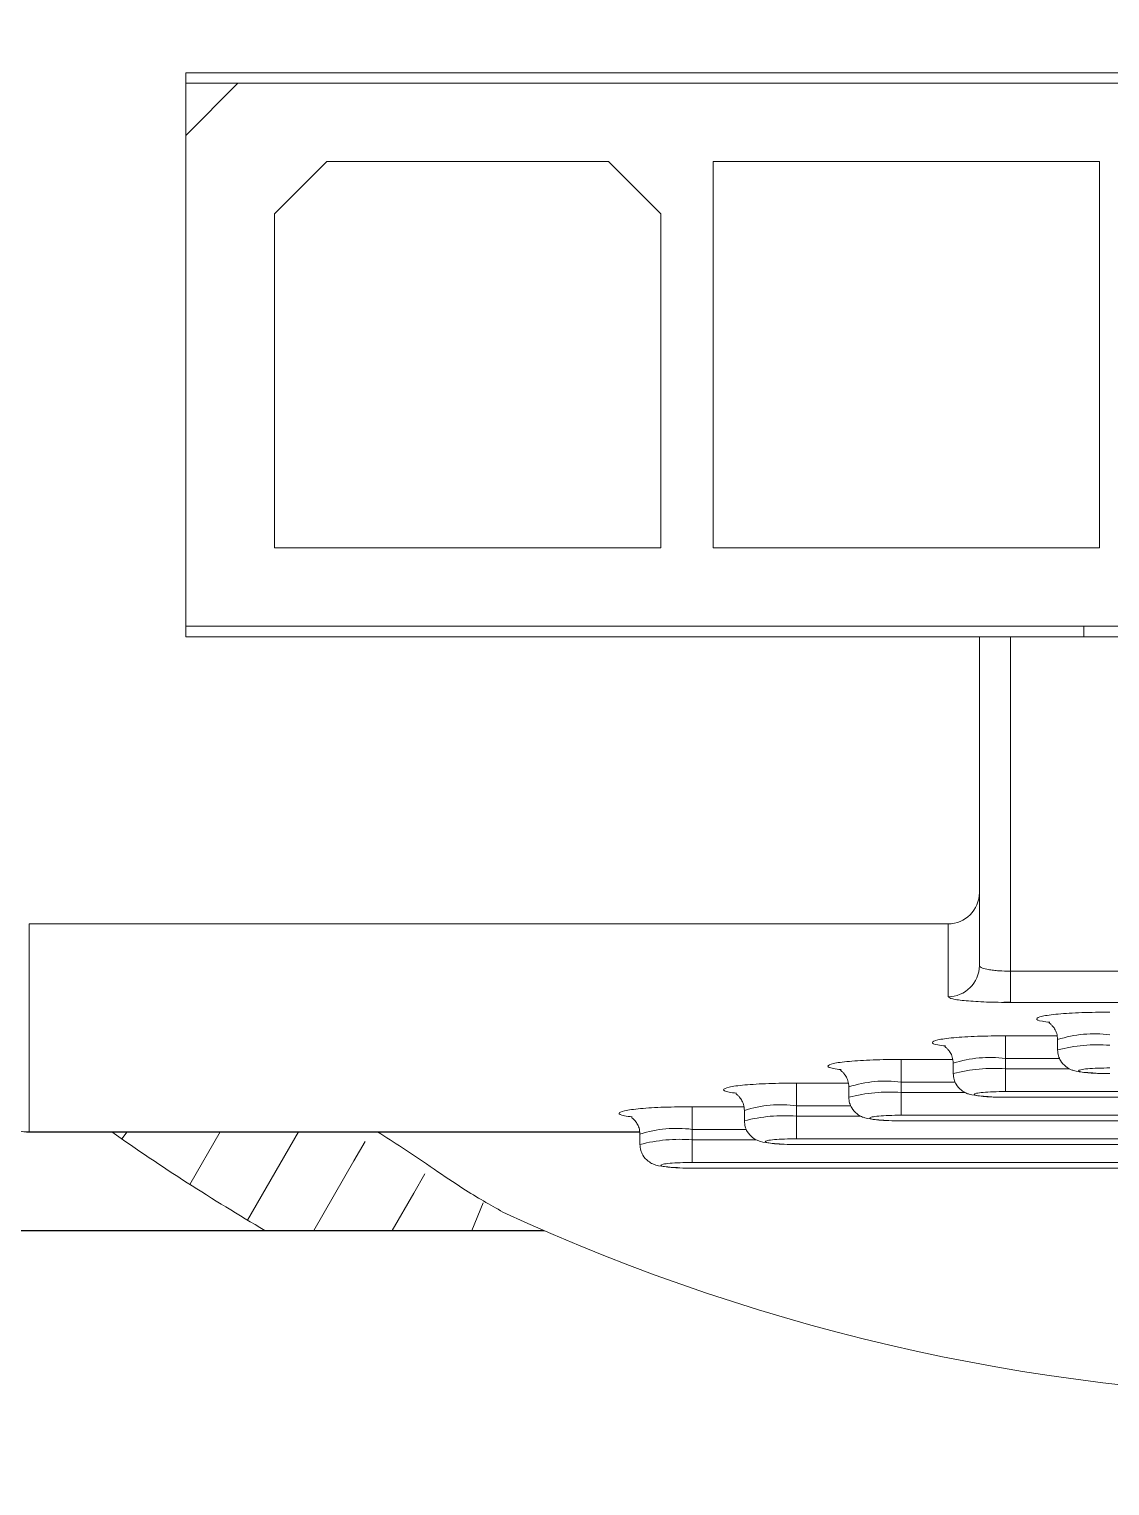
# Model space of a CAD drawing. Header units: inches. Extents: x 0.54 to 10.46, y 0.74 to 7.76.
# Drawn here: x 9.5522 to 9.6191, y 4.6736 to 4.7638 of the extents above; entities that cross this region are included whole.
import ezdxf

# ---------------------------------------------------------------- set-up
doc = ezdxf.new("R2010")
doc.units = ezdxf.units.IN
doc.header["$MEASUREMENT"] = 0
doc.layers.add('BG', color=7, linetype='Continuous')
doc.layers.add('MCG-INT-4FT', color=7, linetype='Continuous')

# ---------------------------------------------------------------- blocks, each defined once
blk = doc.blocks.new('block 3')
at = {"layer": 'BG', "true_color": 0xffffff}
h = blk.add_hatch(color=7, dxfattribs=at)
h.dxf.hatch_style = 2
edge = h.paths.add_edge_path()
edge.add_spline(control_points=[(10.295993, 0.906118), (10.295993, 0.906118), (0.871121, 0.906118), (0.871121, 0.906118), (0.870165, 0.906118), (0.869385, 0.906891), (0.869385, 0.907854), (0.869385, 0.907854), (0.869385, 7.592153), (0.869385, 7.592153), (0.869385, 7.593109), (0.870165, 7.593889), (0.871121, 7.593889), (0.871121, 7.593889), (10.295993, 7.593889), (10.295993, 7.593889), (10.296956, 7.593889), (10.297729, 7.593109), (10.297729, 7.592153), (10.297729, 7.592153), (10.297729, 0.907854), (10.297729, 0.907854), (10.297729, 0.906891), (10.296956, 0.906118), (10.295993, 0.906118)], knot_values=[0, 0, 0, 0, 1, 1, 1, 2, 2, 2, 3, 3, 3, 4, 4, 4, 5, 5, 5, 6, 6, 6, 7, 7, 7, 8, 8, 8, 8], degree=3, periodic=1)
h.paths.add_polyline_path([(0.872857, 0.90959), (10.294257, 0.90959), (10.294257, 7.590417), (0.872857, 7.590417)])
at = {"layer": 'BG', "lineweight": 0}
blk.add_open_spline([(10.295993, 0.906118), (10.295993, 0.906118), (0.871121, 0.906118), (0.871121, 0.906118), (0.870165, 0.906118), (0.869385, 0.906891), (0.869385, 0.907854), (0.869385, 0.907854), (0.869385, 7.592153), (0.869385, 7.592153), (0.869385, 7.593109), (0.870165, 7.593889), (0.871121, 7.593889), (0.871121, 7.593889), (10.295993, 7.593889), (10.295993, 7.593889), (10.296956, 7.593889), (10.297729, 7.593109), (10.297729, 7.592153), (10.297729, 7.592153), (10.297729, 0.907854), (10.297729, 0.907854), (10.297729, 0.906891), (10.296956, 0.906118), (10.295993, 0.906118)], degree=3, knots=[0, 0, 0, 0, 1, 1, 1, 2, 2, 2, 3, 3, 3, 4, 4, 4, 5, 5, 5, 6, 6, 6, 7, 7, 7, 8, 8, 8, 8], dxfattribs=at)
blk = doc.blocks.new('block 2')
at = {"layer": 'BG'}
blk.add_blockref('block 3', (0, 0), dxfattribs=at)
blk = doc.blocks.new('block 69')
at = {"layer": 'BG', "true_color": 0xffffff}
h = blk.add_hatch(color=7, dxfattribs=at)
h.dxf.hatch_style = 2
edge = h.paths.add_edge_path()
edge.add_spline(control_points=[(10.463094, 0.739003), (10.463094, 0.739003), (0.536906, 0.739003), (0.536906, 0.739003), (0.53595, 0.739003), (0.53517, 0.739777), (0.53517, 0.74074), (0.53517, 0.74074), (0.53517, 7.75926), (0.53517, 7.75926), (0.53517, 7.760217), (0.53595, 7.760997), (0.536906, 7.760997), (0.536906, 7.760997), (10.463094, 7.760997), (10.463094, 7.760997), (10.464057, 7.760997), (10.46483, 7.760217), (10.46483, 7.75926), (10.46483, 7.75926), (10.46483, 0.74074), (10.46483, 0.74074), (10.46483, 0.739777), (10.464057, 0.739003), (10.463094, 0.739003)], knot_values=[0, 0, 0, 0, 1, 1, 1, 2, 2, 2, 3, 3, 3, 4, 4, 4, 5, 5, 5, 6, 6, 6, 7, 7, 7, 8, 8, 8, 8], degree=3, periodic=1)
h.paths.add_polyline_path([(0.538642, 0.742476), (10.461358, 0.742476), (10.461358, 7.757524), (0.538642, 7.757524)])
at = {"layer": 'BG', "lineweight": 0}
blk.add_open_spline([(10.463094, 0.739003), (10.463094, 0.739003), (0.536906, 0.739003), (0.536906, 0.739003), (0.53595, 0.739003), (0.53517, 0.739777), (0.53517, 0.74074), (0.53517, 0.74074), (0.53517, 7.75926), (0.53517, 7.75926), (0.53517, 7.760217), (0.53595, 7.760997), (0.536906, 7.760997), (0.536906, 7.760997), (10.463094, 7.760997), (10.463094, 7.760997), (10.464057, 7.760997), (10.46483, 7.760217), (10.46483, 7.75926), (10.46483, 7.75926), (10.46483, 0.74074), (10.46483, 0.74074), (10.46483, 0.739777), (10.464057, 0.739003), (10.463094, 0.739003)], degree=3, knots=[0, 0, 0, 0, 1, 1, 1, 2, 2, 2, 3, 3, 3, 4, 4, 4, 5, 5, 5, 6, 6, 6, 7, 7, 7, 8, 8, 8, 8], dxfattribs=at)
blk = doc.blocks.new('block 68')
at = {"layer": 'BG'}
blk.add_blockref('block 69', (0, 0), dxfattribs=at)
blk = doc.blocks.new('block 143')
at = {"layer": 'MCG-INT-4FT', "color": 7, "lineweight": 5, "true_color": 0xffffff}
blk.add_lwpolyline([(9.584133, 4.689387), (9.475294, 4.689387)], dxfattribs=at)
blk = doc.blocks.new('block 150')
at = {"layer": 'MCG-INT-4FT', "color": 7, "lineweight": 5, "true_color": 0xffffff}
blk.add_open_spline([(9.557336, 4.695509), (9.560406, 4.693345), (9.563568, 4.691313), (9.566812, 4.689418)], degree=3, dxfattribs=at)
blk = doc.blocks.new('block 236')
at = {"layer": 'MCG-INT-4FT', "color": 7, "lineweight": 5, "true_color": 0xffffff}
blk.add_lwpolyline([(9.569847, 4.689418), (9.572327, 4.693713)], dxfattribs=at)
blk = doc.blocks.new('block 237')
at = {"layer": 'MCG-INT-4FT', "color": 7, "lineweight": 5, "true_color": 0xffffff}
blk.add_lwpolyline([(9.573019, 4.694912), (9.572327, 4.693713)], dxfattribs=at)
blk = doc.blocks.new('block 238')
at = {"layer": 'MCG-INT-4FT', "color": 7, "lineweight": 5, "true_color": 0xffffff}
blk.add_lwpolyline([(9.576032, 4.691729), (9.576719, 4.692918)], dxfattribs=at)
blk = doc.blocks.new('block 239')
at = {"layer": 'MCG-INT-4FT', "color": 7, "lineweight": 5, "true_color": 0xffffff}
blk.add_lwpolyline([(9.574698, 4.689418), (9.576032, 4.691729)], dxfattribs=at)
blk = doc.blocks.new('block 240')
at = {"layer": 'MCG-INT-4FT', "color": 7, "lineweight": 5, "true_color": 0xffffff}
blk.add_lwpolyline([(9.580331, 4.691122), (9.579625, 4.689418)], dxfattribs=at)
blk = doc.blocks.new('block 241')
at = {"layer": 'MCG-INT-4FT', "color": 7, "lineweight": 5, "true_color": 0xffffff}
blk.add_lwpolyline([(9.564033, 4.695509), (9.56216, 4.692266)], dxfattribs=at)
blk = doc.blocks.new('block 242')
at = {"layer": 'MCG-INT-4FT', "color": 7, "lineweight": 5, "true_color": 0xffffff}
blk.add_lwpolyline([(9.568883, 4.695509), (9.565734, 4.690054)], dxfattribs=at)
blk = doc.blocks.new('block 278')
at = {"layer": 'MCG-INT-4FT', "color": 7, "lineweight": 5, "true_color": 0xffffff}
blk.add_lwpolyline([(9.557953, 4.695076), (9.558285, 4.695509)], dxfattribs=at)
blk = doc.blocks.new('block 322')
at = {"layer": 'MCG-INT-4FT', "color": 7, "lineweight": 5, "true_color": 0xffffff}
blk.add_lwpolyline([(9.584063, 4.689418), (9.504382, 4.689418)], dxfattribs=at)
blk = doc.blocks.new('block 328')
at = {"layer": 'MCG-INT-4FT', "color": 7, "lineweight": 5, "true_color": 0xffffff}
blk.add_open_spline([(9.581539, 4.690552), (9.614604, 4.67525), (9.652724, 4.67525), (9.68579, 4.690552)], degree=3, dxfattribs=at)
blk = doc.blocks.new('block 329')
at = {"layer": 'MCG-INT-4FT', "color": 7, "lineweight": 5, "true_color": 0xffffff}
blk.add_open_spline([(9.581539, 4.690552), (9.58075, 4.690998), (9.57996, 4.691445), (9.579075, 4.692011), (9.57795, 4.69273), (9.576669, 4.693642), (9.575328, 4.694525), (9.574821, 4.694858), (9.574306, 4.695187), (9.573784, 4.695509)], degree=3, knots=[0, 0, 0, 0, 1, 1, 1, 2, 2, 2, 3, 3, 3, 3], dxfattribs=at)
blk = doc.blocks.new('block 479')
at = {"layer": 'MCG-INT-4FT', "color": 7, "lineweight": 5, "true_color": 0xffffff}
blk.add_lwpolyline([(9.612556, 4.703535), (9.612979, 4.703555)], dxfattribs=at)
blk = doc.blocks.new('block 494')
at = {"layer": 'MCG-INT-4FT', "color": 7, "lineweight": 5, "true_color": 0xffffff}
blk.add_open_spline([(9.615367, 4.702264), (9.615377, 4.702245), (9.615404, 4.702225), (9.615436, 4.702199), (9.615471, 4.70217), (9.615512, 4.702132), (9.615555, 4.702085), (9.615603, 4.702032), (9.615654, 4.701967), (9.6157, 4.701894), (9.615753, 4.701809), (9.6158, 4.701712), (9.61583, 4.701608), (9.615864, 4.701488), (9.615876, 4.701358), (9.615888, 4.701229)], degree=3, knots=[0, 0, 0, 0, 1, 1, 1, 2, 2, 2, 3, 3, 3, 4, 4, 4, 5, 5, 5, 5], dxfattribs=at)
blk = doc.blocks.new('block 496')
at = {"layer": 'MCG-INT-4FT', "color": 7, "lineweight": 5, "true_color": 0xffffff}
blk.add_open_spline([(9.615888, 4.700585), (9.615898, 4.700462), (9.615908, 4.700339), (9.61594, 4.700223), (9.615967, 4.700119), (9.616012, 4.700021), (9.616066, 4.699929), (9.616153, 4.699782), (9.616266, 4.699654), (9.616396, 4.699553), (9.616489, 4.699481), (9.616591, 4.699423), (9.616676, 4.699384), (9.61675, 4.69935), (9.616812, 4.69933), (9.616877, 4.699313), (9.617085, 4.699256), (9.61732, 4.699219), (9.617609, 4.699193), (9.617797, 4.699177), (9.618007, 4.699164), (9.618217, 4.699152)], degree=3, knots=[0, 0, 0, 0, 1, 1, 1, 2, 2, 2, 3, 3, 3, 4, 4, 4, 5, 5, 5, 6, 6, 6, 7, 7, 7, 7], dxfattribs=at)
blk = doc.blocks.new('block 497')
at = {"layer": 'MCG-INT-4FT', "color": 7, "lineweight": 5, "true_color": 0xffffff}
blk.add_lwpolyline([(9.615888, 4.701229), (9.615888, 4.700585)], dxfattribs=at)
blk = doc.blocks.new('block 513')
at = {"layer": 'MCG-INT-4FT', "color": 7, "lineweight": 5, "true_color": 0xffffff}
blk.add_open_spline([(9.608903, 4.700801), (9.608913, 4.700782), (9.60894, 4.700762), (9.608971, 4.700736), (9.609007, 4.700706), (9.609048, 4.700669), (9.60909, 4.700622), (9.609139, 4.700569), (9.60919, 4.700504), (9.609236, 4.70043), (9.609289, 4.700345), (9.609336, 4.700249), (9.609366, 4.700145), (9.6094, 4.700025), (9.609412, 4.699895), (9.609424, 4.699766)], degree=3, knots=[0, 0, 0, 0, 1, 1, 1, 2, 2, 2, 3, 3, 3, 4, 4, 4, 5, 5, 5, 5], dxfattribs=at)
blk = doc.blocks.new('block 515')
at = {"layer": 'MCG-INT-4FT', "color": 7, "lineweight": 5, "true_color": 0xffffff}
blk.add_open_spline([(9.609424, 4.699122), (9.609434, 4.698999), (9.609444, 4.698876), (9.609475, 4.69876), (9.609503, 4.698656), (9.609548, 4.698558), (9.609602, 4.698466), (9.609689, 4.698319), (9.609802, 4.698191), (9.609932, 4.69809), (9.610025, 4.698018), (9.610126, 4.69796), (9.610212, 4.697921), (9.610286, 4.697887), (9.610348, 4.697867), (9.610413, 4.69785), (9.610621, 4.697793), (9.610856, 4.697756), (9.611145, 4.69773), (9.611333, 4.697714), (9.611543, 4.697701), (9.611753, 4.697689)], degree=3, knots=[0, 0, 0, 0, 1, 1, 1, 2, 2, 2, 3, 3, 3, 4, 4, 4, 5, 5, 5, 6, 6, 6, 7, 7, 7, 7], dxfattribs=at)
blk = doc.blocks.new('block 516')
at = {"layer": 'MCG-INT-4FT', "color": 7, "lineweight": 5, "true_color": 0xffffff}
blk.add_lwpolyline([(9.609424, 4.699766), (9.609424, 4.699122)], dxfattribs=at)
blk = doc.blocks.new('block 530')
at = {"layer": 'MCG-INT-4FT', "color": 7, "lineweight": 5, "true_color": 0xffffff}
blk.add_lwpolyline([(9.612656, 4.697653), (9.654673, 4.697653)], dxfattribs=at)
blk = doc.blocks.new('block 532')
at = {"layer": 'MCG-INT-4FT', "color": 7, "lineweight": 5, "true_color": 0xffffff}
blk.add_open_spline([(9.602439, 4.699338), (9.602448, 4.699319), (9.602476, 4.699299), (9.602507, 4.699273), (9.602543, 4.699243), (9.602584, 4.699206), (9.602626, 4.699159), (9.602675, 4.699106), (9.602726, 4.699041), (9.602772, 4.698967), (9.602825, 4.698882), (9.602872, 4.698786), (9.602902, 4.698682), (9.602936, 4.698562), (9.602948, 4.698432), (9.60296, 4.698303)], degree=3, knots=[0, 0, 0, 0, 1, 1, 1, 2, 2, 2, 3, 3, 3, 4, 4, 4, 5, 5, 5, 5], dxfattribs=at)
blk = doc.blocks.new('block 534')
at = {"layer": 'MCG-INT-4FT', "color": 7, "lineweight": 5, "true_color": 0xffffff}
blk.add_open_spline([(9.60296, 4.697659), (9.60297, 4.697536), (9.60298, 4.697413), (9.603011, 4.697296), (9.603039, 4.697193), (9.603083, 4.697095), (9.603138, 4.697003), (9.603225, 4.696856), (9.603338, 4.696728), (9.603468, 4.696627), (9.603561, 4.696555), (9.603662, 4.696497), (9.603748, 4.696458), (9.603822, 4.696424), (9.603884, 4.696404), (9.603949, 4.696386), (9.604156, 4.69633), (9.604392, 4.696293), (9.604681, 4.696267), (9.604868, 4.696251), (9.605079, 4.696238), (9.605289, 4.696226)], degree=3, knots=[0, 0, 0, 0, 1, 1, 1, 2, 2, 2, 3, 3, 3, 4, 4, 4, 5, 5, 5, 6, 6, 6, 7, 7, 7, 7], dxfattribs=at)
blk = doc.blocks.new('block 535')
at = {"layer": 'MCG-INT-4FT', "color": 7, "lineweight": 5, "true_color": 0xffffff}
blk.add_lwpolyline([(9.60296, 4.698303), (9.60296, 4.697659)], dxfattribs=at)
blk = doc.blocks.new('block 537')
at = {"layer": 'MCG-INT-4FT', "color": 7, "lineweight": 5, "true_color": 0xffffff}
blk.add_lwpolyline([(9.606192, 4.69619), (9.661137, 4.69619)], dxfattribs=at)
blk = doc.blocks.new('block 539')
at = {"layer": 'MCG-INT-4FT', "color": 7, "lineweight": 5, "true_color": 0xffffff}
blk.add_open_spline([(9.595975, 4.697874), (9.595984, 4.697856), (9.596012, 4.697836), (9.596043, 4.69781), (9.596079, 4.69778), (9.59612, 4.697743), (9.596162, 4.697696), (9.596211, 4.697643), (9.596261, 4.697578), (9.596307, 4.697504), (9.596361, 4.697419), (9.596408, 4.697323), (9.596438, 4.697218), (9.596472, 4.697099), (9.596484, 4.696969), (9.596496, 4.696839)], degree=3, knots=[0, 0, 0, 0, 1, 1, 1, 2, 2, 2, 3, 3, 3, 4, 4, 4, 5, 5, 5, 5], dxfattribs=at)
blk = doc.blocks.new('block 541')
at = {"layer": 'MCG-INT-4FT', "color": 7, "lineweight": 5, "true_color": 0xffffff}
blk.add_open_spline([(9.596496, 4.696196), (9.596506, 4.696073), (9.596516, 4.69595), (9.596547, 4.695833), (9.596575, 4.69573), (9.596619, 4.695631), (9.596674, 4.69554), (9.596761, 4.695393), (9.596874, 4.695265), (9.597004, 4.695164), (9.597097, 4.695092), (9.597198, 4.695034), (9.597284, 4.694995), (9.597358, 4.694961), (9.59742, 4.694941), (9.597485, 4.694923), (9.597692, 4.694867), (9.597928, 4.69483), (9.598217, 4.694804), (9.598404, 4.694787), (9.598614, 4.694775), (9.598824, 4.694763)], degree=3, knots=[0, 0, 0, 0, 1, 1, 1, 2, 2, 2, 3, 3, 3, 4, 4, 4, 5, 5, 5, 6, 6, 6, 7, 7, 7, 7], dxfattribs=at)
blk = doc.blocks.new('block 543')
at = {"layer": 'MCG-INT-4FT', "color": 7, "lineweight": 5, "true_color": 0xffffff}
blk.add_lwpolyline([(9.596496, 4.696839), (9.596496, 4.696196)], dxfattribs=at)
blk = doc.blocks.new('block 544')
at = {"layer": 'MCG-INT-4FT', "color": 7, "lineweight": 5, "true_color": 0xffffff}
blk.add_lwpolyline([(9.599728, 4.694727), (9.667601, 4.694727)], dxfattribs=at)
blk = doc.blocks.new('block 546')
at = {"layer": 'MCG-INT-4FT', "color": 7, "lineweight": 5, "true_color": 0xffffff}
blk.add_open_spline([(9.589511, 4.696411), (9.58952, 4.696393), (9.589548, 4.696373), (9.589579, 4.696347), (9.589615, 4.696317), (9.589656, 4.69628), (9.589698, 4.696233), (9.589747, 4.69618), (9.589797, 4.696115), (9.589843, 4.696041), (9.589896, 4.695956), (9.589944, 4.69586), (9.589974, 4.695755), (9.590008, 4.695636), (9.59002, 4.695506), (9.590032, 4.695376)], degree=3, knots=[0, 0, 0, 0, 1, 1, 1, 2, 2, 2, 3, 3, 3, 4, 4, 4, 5, 5, 5, 5], dxfattribs=at)
blk = doc.blocks.new('block 548')
at = {"layer": 'MCG-INT-4FT', "color": 7, "lineweight": 5, "true_color": 0xffffff}
blk.add_open_spline([(9.590032, 4.694733), (9.590042, 4.69461), (9.590052, 4.694487), (9.590083, 4.69437), (9.590111, 4.694267), (9.590155, 4.694168), (9.590209, 4.694077), (9.590297, 4.69393), (9.59041, 4.693802), (9.59054, 4.693701), (9.590633, 4.693629), (9.590734, 4.693571), (9.59082, 4.693532), (9.590894, 4.693498), (9.590956, 4.693478), (9.591021, 4.69346), (9.591228, 4.693404), (9.591464, 4.693367), (9.591752, 4.693341), (9.59194, 4.693324), (9.59215, 4.693312), (9.59236, 4.6933)], degree=3, knots=[0, 0, 0, 0, 1, 1, 1, 2, 2, 2, 3, 3, 3, 4, 4, 4, 5, 5, 5, 6, 6, 6, 7, 7, 7, 7], dxfattribs=at)
blk = doc.blocks.new('block 550')
at = {"layer": 'MCG-INT-4FT', "color": 7, "lineweight": 5, "true_color": 0xffffff}
blk.add_lwpolyline([(9.590032, 4.695376), (9.590032, 4.694733)], dxfattribs=at)
blk = doc.blocks.new('block 551')
at = {"layer": 'MCG-INT-4FT', "color": 7, "lineweight": 5, "true_color": 0xffffff}
blk.add_lwpolyline([(9.593264, 4.693264), (9.674065, 4.693264)], dxfattribs=at)
blk = doc.blocks.new('block 554')
at = {"layer": 'MCG-INT-4FT', "color": 7, "lineweight": 5, "true_color": 0xffffff}
blk.add_lwpolyline([(9.552217, 4.695496), (9.590013, 4.695496)], dxfattribs=at)
blk = doc.blocks.new('block 556')
at = {"layer": 'MCG-INT-4FT', "color": 7, "lineweight": 5, "true_color": 0xffffff}
blk.add_open_spline([(9.54915, 4.697746), (9.549251, 4.697484), (9.549352, 4.697222), (9.549496, 4.696984), (9.549655, 4.696719), (9.549867, 4.696483), (9.550105, 4.696281), (9.550344, 4.696078), (9.550609, 4.695909), (9.550893, 4.695779), (9.551121, 4.695675), (9.551362, 4.695597), (9.551608, 4.695554), (9.551808, 4.695519), (9.552012, 4.695507), (9.552217, 4.695496)], degree=3, knots=[0, 0, 0, 0, 1, 1, 1, 2, 2, 2, 3, 3, 3, 4, 4, 4, 5, 5, 5, 5], dxfattribs=at)
blk = doc.blocks.new('block 564')
at = {"layer": 'MCG-INT-4FT', "color": 7, "lineweight": 5, "true_color": 0xffffff}
blk.add_lwpolyline([(9.705416, 4.76107), (9.561913, 4.76107)], dxfattribs=at)
blk = doc.blocks.new('block 565')
at = {"layer": 'MCG-INT-4FT', "color": 7, "lineweight": 5, "true_color": 0xffffff}
blk.add_lwpolyline([(9.561913, 4.76107), (9.561913, 4.757192)], dxfattribs=at)
blk = doc.blocks.new('block 566')
at = {"layer": 'MCG-INT-4FT', "color": 7, "lineweight": 5, "true_color": 0xffffff}
blk.add_lwpolyline([(9.561913, 4.726811), (9.561913, 4.726164)], dxfattribs=at)
blk = doc.blocks.new('block 567')
at = {"layer": 'MCG-INT-4FT', "color": 7, "lineweight": 5, "true_color": 0xffffff}
blk.add_lwpolyline([(9.561913, 4.726164), (9.61104, 4.726164)], dxfattribs=at)
blk = doc.blocks.new('block 568')
at = {"layer": 'MCG-INT-4FT', "color": 7, "lineweight": 5, "true_color": 0xffffff}
blk.add_lwpolyline([(9.61104, 4.726164), (9.61104, 4.710335)], dxfattribs=at)
blk = doc.blocks.new('block 569')
at = {"layer": 'MCG-INT-4FT', "color": 7, "lineweight": 5, "true_color": 0xffffff}
blk.add_open_spline([(9.609101, 4.708388), (9.610172, 4.708388), (9.61104, 4.70926), (9.61104, 4.710335)], degree=3, dxfattribs=at)
blk = doc.blocks.new('block 570')
at = {"layer": 'MCG-INT-4FT', "color": 7, "lineweight": 5, "true_color": 0xffffff}
blk.add_lwpolyline([(9.609101, 4.708388), (9.552217, 4.708388)], dxfattribs=at)
blk = doc.blocks.new('block 578')
at = {"layer": 'MCG-INT-4FT', "color": 7, "lineweight": 5, "true_color": 0xffffff}
blk.add_open_spline([(9.548985, 4.698728), (9.548988, 4.696947), (9.550435, 4.695506), (9.552217, 4.695509)], degree=3, dxfattribs=at)
blk = doc.blocks.new('block 579')
at = {"layer": 'MCG-INT-4FT', "color": 7, "lineweight": 5, "true_color": 0xffffff}
blk.add_lwpolyline([(9.552217, 4.708388), (9.552217, 4.695509)], dxfattribs=at)
blk = doc.blocks.new('block 582')
at = {"layer": 'MCG-INT-4FT', "color": 7, "lineweight": 5, "true_color": 0xffffff}
blk.add_lwpolyline([(9.609101, 4.703879), (9.609101, 4.708388)], dxfattribs=at)
blk = doc.blocks.new('block 583')
at = {"layer": 'MCG-INT-4FT', "color": 7, "lineweight": 5, "true_color": 0xffffff}
blk.add_open_spline([(9.612979, 4.703526), (9.612465, 4.703532), (9.611952, 4.703537), (9.61148, 4.703553), (9.611016, 4.70357), (9.610593, 4.703597), (9.610234, 4.70363), (9.609871, 4.703663), (9.609573, 4.703702), (9.609395, 4.703744), (9.609217, 4.703787), (9.609159, 4.703833), (9.609101, 4.703879)], degree=3, knots=[0, 0, 0, 0, 1, 1, 1, 2, 2, 2, 3, 3, 3, 4, 4, 4, 4], dxfattribs=at)
blk = doc.blocks.new('block 584')
at = {"layer": 'MCG-INT-4FT', "color": 7, "lineweight": 5, "true_color": 0xffffff}
blk.add_lwpolyline([(9.654349, 4.703526), (9.612979, 4.703526)], dxfattribs=at)
blk = doc.blocks.new('block 588')
at = {"layer": 'MCG-INT-4FT', "color": 7, "lineweight": 5, "true_color": 0xffffff}
blk.add_open_spline([(9.609101, 4.703879), (9.610169, 4.703877), (9.611038, 4.704741), (9.61104, 4.70581)], degree=3, dxfattribs=at)
blk = doc.blocks.new('block 589')
at = {"layer": 'MCG-INT-4FT', "color": 7, "lineweight": 5, "true_color": 0xffffff}
blk.add_lwpolyline([(9.61104, 4.70581), (9.61104, 4.710335)], dxfattribs=at)
blk = doc.blocks.new('block 632')
at = {"layer": 'MCG-INT-4FT', "color": 7, "lineweight": 5, "true_color": 0xffffff}
blk.add_open_spline([(9.612979, 4.705458), (9.612729, 4.705463), (9.612479, 4.705468), (9.612249, 4.705484), (9.612129, 4.705493), (9.612015, 4.705504), (9.611907, 4.705517), (9.611797, 4.70553), (9.611695, 4.705545), (9.611602, 4.705562), (9.611453, 4.705589), (9.61133, 4.705622), (9.611236, 4.705657), (9.611175, 4.70568), (9.611127, 4.705703), (9.611097, 4.705726), (9.611062, 4.705754), (9.611051, 4.705782), (9.61104, 4.70581)], degree=3, knots=[0, 0, 0, 0, 1, 1, 1, 2, 2, 2, 3, 3, 3, 4, 4, 4, 5, 5, 5, 6, 6, 6, 6], dxfattribs=at)
blk = doc.blocks.new('block 633')
at = {"layer": 'MCG-INT-4FT', "color": 7, "lineweight": 5, "true_color": 0xffffff}
blk.add_lwpolyline([(9.612979, 4.703526), (9.612979, 4.705458)], dxfattribs=at)
blk = doc.blocks.new('block 636')
at = {"layer": 'MCG-INT-4FT', "color": 7, "lineweight": 5, "true_color": 0xffffff}
blk.add_lwpolyline([(9.612979, 4.726164), (9.612979, 4.705458)], dxfattribs=at)
blk = doc.blocks.new('block 637')
at = {"layer": 'MCG-INT-4FT', "color": 7, "lineweight": 5, "true_color": 0xffffff}
blk.add_lwpolyline([(9.61104, 4.726164), (9.612979, 4.726164)], dxfattribs=at)
blk = doc.blocks.new('block 640')
at = {"layer": 'MCG-INT-4FT', "color": 7, "lineweight": 5, "true_color": 0xffffff}
blk.add_lwpolyline([(9.654349, 4.705458), (9.612979, 4.705458)], dxfattribs=at)
blk = doc.blocks.new('block 641')
at = {"layer": 'MCG-INT-4FT', "color": 7, "lineweight": 5, "true_color": 0xffffff}
blk.add_lwpolyline([(9.612979, 4.726164), (9.623968, 4.726164)], dxfattribs=at)
blk = doc.blocks.new('block 666')
at = {"layer": 'MCG-INT-4FT', "color": 7, "lineweight": 5, "true_color": 0xffffff}
blk.add_open_spline([(9.61912, 4.699122), (9.618859, 4.699125), (9.618599, 4.699127), (9.618359, 4.699136), (9.618246, 4.69914), (9.618137, 4.699145), (9.618035, 4.699152), (9.617932, 4.699158), (9.617837, 4.699165), (9.617749, 4.699173), (9.617571, 4.69919), (9.617426, 4.699209), (9.617328, 4.69923), (9.617231, 4.699251), (9.617181, 4.699274), (9.617181, 4.699297), (9.617181, 4.69932), (9.617231, 4.699343), (9.617328, 4.699365), (9.617425, 4.699386), (9.617569, 4.699405), (9.617749, 4.699422), (9.617926, 4.699438), (9.618139, 4.699451), (9.61837, 4.699459), (9.618607, 4.699467), (9.618863, 4.69947), (9.61912, 4.699473)], degree=3, knots=[0, 0, 0, 0, 1, 1, 1, 2, 2, 2, 3, 3, 3, 4, 4, 4, 5, 5, 5, 6, 6, 6, 7, 7, 7, 8, 8, 8, 9, 9, 9, 9], dxfattribs=at)
blk = doc.blocks.new('block 689')
at = {"layer": 'MCG-INT-4FT', "color": 7, "lineweight": 5, "true_color": 0xffffff}
blk.add_lwpolyline([(9.612656, 4.700058), (9.612656, 4.701463)], dxfattribs=at)
blk = doc.blocks.new('block 693')
at = {"layer": 'MCG-INT-4FT', "color": 7, "lineweight": 5, "true_color": 0xffffff}
blk.add_lwpolyline([(9.612656, 4.699414), (9.612656, 4.69801)], dxfattribs=at)
blk = doc.blocks.new('block 694')
at = {"layer": 'MCG-INT-4FT', "color": 7, "lineweight": 5, "true_color": 0xffffff}
blk.add_open_spline([(9.612656, 4.697659), (9.612395, 4.697661), (9.612135, 4.697664), (9.611895, 4.697673), (9.611782, 4.697677), (9.611673, 4.697682), (9.611571, 4.697689), (9.611468, 4.697695), (9.611372, 4.697702), (9.611285, 4.69771), (9.611107, 4.697726), (9.610962, 4.697746), (9.610864, 4.697767), (9.610767, 4.697788), (9.610717, 4.697811), (9.610717, 4.697834), (9.610717, 4.697857), (9.610767, 4.69788), (9.610864, 4.697902), (9.610961, 4.697923), (9.611105, 4.697942), (9.611285, 4.697959), (9.611462, 4.697975), (9.611675, 4.697988), (9.611906, 4.697996), (9.612143, 4.698004), (9.612399, 4.698007), (9.612656, 4.69801)], degree=3, knots=[0, 0, 0, 0, 1, 1, 1, 2, 2, 2, 3, 3, 3, 4, 4, 4, 5, 5, 5, 6, 6, 6, 7, 7, 7, 8, 8, 8, 9, 9, 9, 9], dxfattribs=at)
blk = doc.blocks.new('block 695')
at = {"layer": 'MCG-INT-4FT', "color": 7, "lineweight": 5, "true_color": 0xffffff}
blk.add_lwpolyline([(9.612656, 4.69801), (9.654673, 4.69801)], dxfattribs=at)
blk = doc.blocks.new('block 696')
at = {"layer": 'MCG-INT-4FT', "color": 7, "lineweight": 5, "true_color": 0xffffff}
blk.add_lwpolyline([(9.612656, 4.700058), (9.612656, 4.699414)], dxfattribs=at)
blk = doc.blocks.new('block 698')
at = {"layer": 'MCG-INT-4FT', "color": 7, "lineweight": 5, "true_color": 0xffffff}
blk.add_lwpolyline([(9.654673, 4.697659), (9.612656, 4.697659)], dxfattribs=at)
blk = doc.blocks.new('block 716')
at = {"layer": 'MCG-INT-4FT', "color": 7, "lineweight": 5, "true_color": 0xffffff}
blk.add_lwpolyline([(9.606192, 4.698595), (9.606192, 4.7)], dxfattribs=at)
blk = doc.blocks.new('block 720')
at = {"layer": 'MCG-INT-4FT', "color": 7, "lineweight": 5, "true_color": 0xffffff}
blk.add_lwpolyline([(9.606192, 4.697951), (9.606192, 4.696547)], dxfattribs=at)
blk = doc.blocks.new('block 721')
at = {"layer": 'MCG-INT-4FT', "color": 7, "lineweight": 5, "true_color": 0xffffff}
blk.add_open_spline([(9.606192, 4.696196), (9.605931, 4.696198), (9.605671, 4.696201), (9.605431, 4.69621), (9.605318, 4.696214), (9.605209, 4.696219), (9.605107, 4.696225), (9.605004, 4.696232), (9.604908, 4.696239), (9.604821, 4.696247), (9.604643, 4.696263), (9.604498, 4.696283), (9.6044, 4.696304), (9.604303, 4.696325), (9.604252, 4.696348), (9.604253, 4.696371), (9.604253, 4.696394), (9.604303, 4.696417), (9.6044, 4.696438), (9.604497, 4.69646), (9.604641, 4.696479), (9.604821, 4.696495), (9.604998, 4.696512), (9.60521, 4.696525), (9.605442, 4.696533), (9.605679, 4.696541), (9.605935, 4.696544), (9.606192, 4.696547)], degree=3, knots=[0, 0, 0, 0, 1, 1, 1, 2, 2, 2, 3, 3, 3, 4, 4, 4, 5, 5, 5, 6, 6, 6, 7, 7, 7, 8, 8, 8, 9, 9, 9, 9], dxfattribs=at)
blk = doc.blocks.new('block 722')
at = {"layer": 'MCG-INT-4FT', "color": 7, "lineweight": 5, "true_color": 0xffffff}
blk.add_lwpolyline([(9.606192, 4.696547), (9.661137, 4.696547)], dxfattribs=at)
blk = doc.blocks.new('block 723')
at = {"layer": 'MCG-INT-4FT', "color": 7, "lineweight": 5, "true_color": 0xffffff}
blk.add_lwpolyline([(9.606192, 4.698595), (9.606192, 4.697951)], dxfattribs=at)
blk = doc.blocks.new('block 725')
at = {"layer": 'MCG-INT-4FT', "color": 7, "lineweight": 5, "true_color": 0xffffff}
blk.add_lwpolyline([(9.661137, 4.696196), (9.606192, 4.696196)], dxfattribs=at)
blk = doc.blocks.new('block 727')
at = {"layer": 'MCG-INT-4FT', "color": 7, "lineweight": 5, "true_color": 0xffffff}
blk.add_lwpolyline([(9.599728, 4.697132), (9.599728, 4.698537)], dxfattribs=at)
blk = doc.blocks.new('block 731')
at = {"layer": 'MCG-INT-4FT', "color": 7, "lineweight": 5, "true_color": 0xffffff}
blk.add_lwpolyline([(9.599728, 4.696488), (9.599728, 4.695084)], dxfattribs=at)
blk = doc.blocks.new('block 732')
at = {"layer": 'MCG-INT-4FT', "color": 7, "lineweight": 5, "true_color": 0xffffff}
blk.add_open_spline([(9.599728, 4.694733), (9.599464, 4.694735), (9.5992, 4.694737), (9.598967, 4.694747), (9.598912, 4.694749), (9.598859, 4.694752), (9.598805, 4.694754)], degree=3, knots=[0, 0, 0, 0, 1, 1, 1, 2, 2, 2, 2], dxfattribs=at)
blk = doc.blocks.new('block 733')
at = {"layer": 'MCG-INT-4FT', "color": 7, "lineweight": 5, "true_color": 0xffffff}
blk.add_lwpolyline([(9.599728, 4.695084), (9.667601, 4.695084)], dxfattribs=at)
blk = doc.blocks.new('block 735')
at = {"layer": 'MCG-INT-4FT', "color": 7, "lineweight": 5, "true_color": 0xffffff}
blk.add_lwpolyline([(9.599728, 4.697132), (9.599728, 4.696488)], dxfattribs=at)
blk = doc.blocks.new('block 736')
at = {"layer": 'MCG-INT-4FT', "color": 7, "lineweight": 5, "true_color": 0xffffff}
blk.add_lwpolyline([(9.667601, 4.694733), (9.599728, 4.694733)], dxfattribs=at)
blk = doc.blocks.new('block 738')
at = {"layer": 'MCG-INT-4FT', "color": 7, "lineweight": 5, "true_color": 0xffffff}
blk.add_lwpolyline([(9.593264, 4.695669), (9.593264, 4.697074)], dxfattribs=at)
blk = doc.blocks.new('block 742')
at = {"layer": 'MCG-INT-4FT', "color": 7, "lineweight": 5, "true_color": 0xffffff}
blk.add_lwpolyline([(9.593264, 4.695025), (9.593264, 4.693621)], dxfattribs=at)
blk = doc.blocks.new('block 743')
at = {"layer": 'MCG-INT-4FT', "color": 7, "lineweight": 5, "true_color": 0xffffff}
blk.add_open_spline([(9.593264, 4.69327), (9.593, 4.693272), (9.592736, 4.693274), (9.592503, 4.693283), (9.592448, 4.693286), (9.592394, 4.693289), (9.592341, 4.693291)], degree=3, knots=[0, 0, 0, 0, 1, 1, 1, 2, 2, 2, 2], dxfattribs=at)
blk = doc.blocks.new('block 744')
at = {"layer": 'MCG-INT-4FT', "color": 7, "lineweight": 5, "true_color": 0xffffff}
blk.add_lwpolyline([(9.593264, 4.693621), (9.674065, 4.693621)], dxfattribs=at)
blk = doc.blocks.new('block 746')
at = {"layer": 'MCG-INT-4FT', "color": 7, "lineweight": 5, "true_color": 0xffffff}
blk.add_lwpolyline([(9.593264, 4.695669), (9.593264, 4.695025)], dxfattribs=at)
blk = doc.blocks.new('block 747')
at = {"layer": 'MCG-INT-4FT', "color": 7, "lineweight": 5, "true_color": 0xffffff}
blk.add_lwpolyline([(9.674065, 4.69327), (9.593264, 4.69327)], dxfattribs=at)
blk = doc.blocks.new('block 762')
at = {"layer": 'MCG-INT-4FT', "color": 7, "lineweight": 5, "true_color": 0xffffff}
blk.add_lwpolyline([(9.618474, 4.755576), (9.594556, 4.755576)], dxfattribs=at)
blk = doc.blocks.new('block 763')
at = {"layer": 'MCG-INT-4FT', "color": 7, "lineweight": 5, "true_color": 0xffffff}
blk.add_lwpolyline([(9.594556, 4.755576), (9.594556, 4.731659)], dxfattribs=at)
blk = doc.blocks.new('block 764')
at = {"layer": 'MCG-INT-4FT', "color": 7, "lineweight": 5, "true_color": 0xffffff}
blk.add_lwpolyline([(9.594556, 4.731659), (9.618474, 4.731659)], dxfattribs=at)
blk = doc.blocks.new('block 765')
at = {"layer": 'MCG-INT-4FT', "color": 7, "lineweight": 5, "true_color": 0xffffff}
blk.add_lwpolyline([(9.618474, 4.731659), (9.618474, 4.755576)], dxfattribs=at)
blk = doc.blocks.new('block 766')
at = {"layer": 'MCG-INT-4FT', "color": 7, "lineweight": 5, "true_color": 0xffffff}
blk.add_lwpolyline([(9.588092, 4.755576), (9.591324, 4.752344)], dxfattribs=at)
blk = doc.blocks.new('block 767')
at = {"layer": 'MCG-INT-4FT', "color": 7, "lineweight": 5, "true_color": 0xffffff}
blk.add_lwpolyline([(9.588092, 4.755576), (9.570639, 4.755576)], dxfattribs=at)
blk = doc.blocks.new('block 768')
at = {"layer": 'MCG-INT-4FT', "color": 7, "lineweight": 5, "true_color": 0xffffff}
blk.add_lwpolyline([(9.567407, 4.752344), (9.570639, 4.755576)], dxfattribs=at)
blk = doc.blocks.new('block 769')
at = {"layer": 'MCG-INT-4FT', "color": 7, "lineweight": 5, "true_color": 0xffffff}
blk.add_lwpolyline([(9.567407, 4.752344), (9.567407, 4.731659)], dxfattribs=at)
blk = doc.blocks.new('block 770')
at = {"layer": 'MCG-INT-4FT', "color": 7, "lineweight": 5, "true_color": 0xffffff}
blk.add_lwpolyline([(9.567407, 4.731659), (9.591324, 4.731659)], dxfattribs=at)
blk = doc.blocks.new('block 771')
at = {"layer": 'MCG-INT-4FT', "color": 7, "lineweight": 5, "true_color": 0xffffff}
blk.add_lwpolyline([(9.591324, 4.731659), (9.591324, 4.752344)], dxfattribs=at)
blk = doc.blocks.new('block 787')
at = {"layer": 'MCG-INT-4FT', "color": 7, "lineweight": 5, "true_color": 0xffffff}
blk.add_lwpolyline([(9.565145, 4.760424), (9.561913, 4.757192)], dxfattribs=at)
blk = doc.blocks.new('block 788')
at = {"layer": 'MCG-INT-4FT', "color": 7, "lineweight": 5, "true_color": 0xffffff}
blk.add_lwpolyline([(9.66954, 4.760424), (9.565145, 4.760424)], dxfattribs=at)
blk = doc.blocks.new('block 792')
at = {"layer": 'MCG-INT-4FT', "color": 7, "lineweight": 5, "true_color": 0xffffff}
blk.add_lwpolyline([(9.561913, 4.726811), (9.623968, 4.726811)], dxfattribs=at)
blk = doc.blocks.new('block 794')
at = {"layer": 'MCG-INT-4FT', "color": 7, "lineweight": 5, "true_color": 0xffffff}
blk.add_lwpolyline([(9.561913, 4.757192), (9.561913, 4.726811)], dxfattribs=at)
blk = doc.blocks.new('block 798')
at = {"layer": 'MCG-INT-4FT', "color": 7, "lineweight": 5, "true_color": 0xffffff}
blk.add_lwpolyline([(9.565145, 4.760424), (9.561913, 4.760424)], dxfattribs=at)
blk = doc.blocks.new('block 801')
at = {"layer": 'MCG-INT-4FT', "color": 7, "lineweight": 5, "true_color": 0xffffff}
blk.add_lwpolyline([(9.617504, 4.726164), (9.617504, 4.726811)], dxfattribs=at)
blk = doc.blocks.new('block 803')
at = {"layer": 'MCG-INT-4FT', "color": 8, "lineweight": 5, "true_color": 0x808080}
blk.add_lwpolyline([(9.552217, 4.695509), (9.590011, 4.695509)], dxfattribs=at)
blk = doc.blocks.new('block 805')
at = {"layer": 'MCG-INT-4FT', "color": 8, "lineweight": 5, "true_color": 0x808080}
blk.add_lwpolyline([(9.593264, 4.697074), (9.59646, 4.697074)], dxfattribs=at)
blk = doc.blocks.new('block 807')
at = {"layer": 'MCG-INT-4FT', "color": 8, "lineweight": 5, "true_color": 0x808080}
blk.add_open_spline([(9.589548, 4.696444), (9.589379, 4.696464), (9.589211, 4.696485), (9.589083, 4.696507), (9.588814, 4.696554), (9.588727, 4.69661), (9.588739, 4.696664), (9.58875, 4.696718), (9.58886, 4.696771), (9.589083, 4.696821), (9.589307, 4.69687), (9.589644, 4.696915), (9.590064, 4.696954), (9.590484, 4.696992), (9.590986, 4.697024), (9.591534, 4.697042), (9.592081, 4.697061), (9.592672, 4.697067), (9.593264, 4.697074)], degree=3, knots=[0, 0, 0, 0, 1, 1, 1, 2, 2, 2, 3, 3, 3, 4, 4, 4, 5, 5, 5, 6, 6, 6, 6], dxfattribs=at)
blk = doc.blocks.new('block 809')
at = {"layer": 'MCG-INT-4FT', "color": 8, "lineweight": 5, "true_color": 0x808080}
blk.add_lwpolyline([(9.599728, 4.698537), (9.602924, 4.698537)], dxfattribs=at)
blk = doc.blocks.new('block 811')
at = {"layer": 'MCG-INT-4FT', "color": 8, "lineweight": 5, "true_color": 0x808080}
blk.add_open_spline([(9.596012, 4.697907), (9.595844, 4.697928), (9.595675, 4.697948), (9.595547, 4.69797), (9.595278, 4.698017), (9.595191, 4.698073), (9.595203, 4.698127), (9.595214, 4.698181), (9.595324, 4.698235), (9.595547, 4.698284), (9.595771, 4.698333), (9.596108, 4.698378), (9.596528, 4.698417), (9.596948, 4.698455), (9.59745, 4.698487), (9.597998, 4.698505), (9.598545, 4.698524), (9.599136, 4.69853), (9.599728, 4.698537)], degree=3, knots=[0, 0, 0, 0, 1, 1, 1, 2, 2, 2, 3, 3, 3, 4, 4, 4, 5, 5, 5, 6, 6, 6, 6], dxfattribs=at)
blk = doc.blocks.new('block 813')
at = {"layer": 'MCG-INT-4FT', "color": 8, "lineweight": 5, "true_color": 0x808080}
blk.add_lwpolyline([(9.606192, 4.7), (9.609388, 4.7)], dxfattribs=at)
blk = doc.blocks.new('block 815')
at = {"layer": 'MCG-INT-4FT', "color": 8, "lineweight": 5, "true_color": 0x808080}
blk.add_open_spline([(9.602476, 4.69937), (9.602308, 4.699391), (9.602139, 4.699411), (9.602012, 4.699433), (9.601742, 4.69948), (9.601656, 4.699536), (9.601667, 4.69959), (9.601678, 4.699644), (9.601788, 4.699698), (9.602012, 4.699747), (9.602235, 4.699796), (9.602572, 4.699841), (9.602992, 4.69988), (9.603412, 4.699918), (9.603914, 4.69995), (9.604462, 4.699969), (9.605009, 4.699987), (9.6056, 4.699994), (9.606192, 4.7)], degree=3, knots=[0, 0, 0, 0, 1, 1, 1, 2, 2, 2, 3, 3, 3, 4, 4, 4, 5, 5, 5, 6, 6, 6, 6], dxfattribs=at)
blk = doc.blocks.new('block 817')
at = {"layer": 'MCG-INT-4FT', "color": 8, "lineweight": 5, "true_color": 0x808080}
blk.add_lwpolyline([(9.612656, 4.701463), (9.615852, 4.701463)], dxfattribs=at)
blk = doc.blocks.new('block 819')
at = {"layer": 'MCG-INT-4FT', "color": 8, "lineweight": 5, "true_color": 0x808080}
blk.add_open_spline([(9.60894, 4.700833), (9.608772, 4.700854), (9.608603, 4.700874), (9.608476, 4.700896), (9.608206, 4.700943), (9.60812, 4.700999), (9.608131, 4.701053), (9.608142, 4.701107), (9.608252, 4.701161), (9.608476, 4.70121), (9.608699, 4.701259), (9.609037, 4.701304), (9.609456, 4.701343), (9.609876, 4.701381), (9.610379, 4.701413), (9.610926, 4.701432), (9.611473, 4.70145), (9.612064, 4.701457), (9.612656, 4.701463)], degree=3, knots=[0, 0, 0, 0, 1, 1, 1, 2, 2, 2, 3, 3, 3, 4, 4, 4, 5, 5, 5, 6, 6, 6, 6], dxfattribs=at)
blk = doc.blocks.new('block 821')
at = {"layer": 'MCG-INT-4FT', "color": 8, "lineweight": 5, "true_color": 0x808080}
blk.add_open_spline([(9.615404, 4.702296), (9.615236, 4.702317), (9.615067, 4.702337), (9.61494, 4.702359), (9.61467, 4.702406), (9.614584, 4.702462), (9.614595, 4.702516), (9.614607, 4.702571), (9.614716, 4.702624), (9.61494, 4.702673), (9.615163, 4.702722), (9.615501, 4.702767), (9.61592, 4.702806), (9.61634, 4.702844), (9.616843, 4.702876), (9.61739, 4.702895), (9.617937, 4.702914), (9.618528, 4.70292), (9.61912, 4.702926)], degree=3, knots=[0, 0, 0, 0, 1, 1, 1, 2, 2, 2, 3, 3, 3, 4, 4, 4, 5, 5, 5, 6, 6, 6, 6], dxfattribs=at)
blk = doc.blocks.new('block 848')
at = {"layer": 'MCG-INT-4FT', "color": 8, "lineweight": 5, "true_color": 0x808080}
blk.add_open_spline([(9.61912, 4.701521), (9.618034, 4.701666), (9.61693, 4.701564), (9.615888, 4.701225)], degree=3, dxfattribs=at)
blk = doc.blocks.new('block 851')
at = {"layer": 'MCG-INT-4FT', "color": 8, "lineweight": 5, "true_color": 0x808080}
blk.add_open_spline([(9.61912, 4.700878), (9.618034, 4.70096), (9.616942, 4.700861), (9.615888, 4.700585)], degree=3, dxfattribs=at)
blk = doc.blocks.new('block 863')
at = {"layer": 'MCG-INT-4FT', "color": 8, "lineweight": 5, "true_color": 0x808080}
blk.add_lwpolyline([(9.61601, 4.700058), (9.612656, 4.700058)], dxfattribs=at)
blk = doc.blocks.new('block 864')
at = {"layer": 'MCG-INT-4FT', "color": 8, "lineweight": 5, "true_color": 0x808080}
blk.add_open_spline([(9.612656, 4.700058), (9.61157, 4.700203), (9.610466, 4.700101), (9.609424, 4.699761)], degree=3, dxfattribs=at)
blk = doc.blocks.new('block 867')
at = {"layer": 'MCG-INT-4FT', "color": 8, "lineweight": 5, "true_color": 0x808080}
blk.add_open_spline([(9.612656, 4.699414), (9.61157, 4.699497), (9.610478, 4.699398), (9.609424, 4.699122)], degree=3, dxfattribs=at)
blk = doc.blocks.new('block 868')
at = {"layer": 'MCG-INT-4FT', "color": 8, "lineweight": 5, "true_color": 0x808080}
blk.add_lwpolyline([(9.612656, 4.697659), (9.612656, 4.697653)], dxfattribs=at)
blk = doc.blocks.new('block 869')
at = {"layer": 'MCG-INT-4FT', "color": 8, "lineweight": 5, "true_color": 0x808080}
blk.add_lwpolyline([(9.612656, 4.699414), (9.616626, 4.699414)], dxfattribs=at)
blk = doc.blocks.new('block 881')
at = {"layer": 'MCG-INT-4FT', "color": 8, "lineweight": 5, "true_color": 0x808080}
blk.add_lwpolyline([(9.609546, 4.698595), (9.606192, 4.698595)], dxfattribs=at)
blk = doc.blocks.new('block 882')
at = {"layer": 'MCG-INT-4FT', "color": 8, "lineweight": 5, "true_color": 0x808080}
blk.add_open_spline([(9.606192, 4.698595), (9.605106, 4.69874), (9.604002, 4.698638), (9.60296, 4.698298)], degree=3, dxfattribs=at)
blk = doc.blocks.new('block 885')
at = {"layer": 'MCG-INT-4FT', "color": 8, "lineweight": 5, "true_color": 0x808080}
blk.add_open_spline([(9.606192, 4.697951), (9.605106, 4.698034), (9.604013, 4.697935), (9.60296, 4.697659)], degree=3, dxfattribs=at)
blk = doc.blocks.new('block 886')
at = {"layer": 'MCG-INT-4FT', "color": 8, "lineweight": 5, "true_color": 0x808080}
blk.add_lwpolyline([(9.606192, 4.696196), (9.606192, 4.69619)], dxfattribs=at)
blk = doc.blocks.new('block 887')
at = {"layer": 'MCG-INT-4FT', "color": 8, "lineweight": 5, "true_color": 0x808080}
blk.add_lwpolyline([(9.606192, 4.697951), (9.610162, 4.697951)], dxfattribs=at)
blk = doc.blocks.new('block 891')
at = {"layer": 'MCG-INT-4FT', "color": 8, "lineweight": 5, "true_color": 0x808080}
blk.add_lwpolyline([(9.603082, 4.697132), (9.599728, 4.697132)], dxfattribs=at)
blk = doc.blocks.new('block 892')
at = {"layer": 'MCG-INT-4FT', "color": 8, "lineweight": 5, "true_color": 0x808080}
blk.add_open_spline([(9.599728, 4.697132), (9.598642, 4.697277), (9.597537, 4.697175), (9.596496, 4.696835)], degree=3, dxfattribs=at)
blk = doc.blocks.new('block 895')
at = {"layer": 'MCG-INT-4FT', "color": 8, "lineweight": 5, "true_color": 0x808080}
blk.add_open_spline([(9.599728, 4.696488), (9.598642, 4.696571), (9.597549, 4.696472), (9.596496, 4.696196)], degree=3, dxfattribs=at)
blk = doc.blocks.new('block 896')
at = {"layer": 'MCG-INT-4FT', "color": 8, "lineweight": 5, "true_color": 0x808080}
blk.add_open_spline([(9.598805, 4.694754), (9.59875, 4.694757), (9.598695, 4.694759), (9.598643, 4.694762), (9.598537, 4.694768), (9.598443, 4.694776), (9.598357, 4.694784), (9.598181, 4.694801), (9.598034, 4.69482), (9.597936, 4.694841), (9.597838, 4.694862), (9.597788, 4.694885), (9.597789, 4.694908), (9.597789, 4.694931), (9.597839, 4.694954), (9.597936, 4.694975), (9.598033, 4.694997), (9.598177, 4.695016), (9.598357, 4.695032), (9.598534, 4.695049), (9.598746, 4.695062), (9.598977, 4.69507), (9.599215, 4.695078), (9.599471, 4.695081), (9.599728, 4.695084)], degree=3, knots=[0, 0, 0, 0, 1, 1, 1, 2, 2, 2, 3, 3, 3, 4, 4, 4, 5, 5, 5, 6, 6, 6, 7, 7, 7, 8, 8, 8, 8], dxfattribs=at)
blk = doc.blocks.new('block 897')
at = {"layer": 'MCG-INT-4FT', "color": 8, "lineweight": 5, "true_color": 0x808080}
blk.add_lwpolyline([(9.599728, 4.694733), (9.599728, 4.694727)], dxfattribs=at)
blk = doc.blocks.new('block 898')
at = {"layer": 'MCG-INT-4FT', "color": 8, "lineweight": 5, "true_color": 0x808080}
blk.add_lwpolyline([(9.599728, 4.696488), (9.603697, 4.696488)], dxfattribs=at)
blk = doc.blocks.new('block 902')
at = {"layer": 'MCG-INT-4FT', "color": 8, "lineweight": 5, "true_color": 0x808080}
blk.add_lwpolyline([(9.596618, 4.695669), (9.593264, 4.695669)], dxfattribs=at)
blk = doc.blocks.new('block 903')
at = {"layer": 'MCG-INT-4FT', "color": 8, "lineweight": 5, "true_color": 0x808080}
blk.add_open_spline([(9.593264, 4.695669), (9.592178, 4.695813), (9.591073, 4.695712), (9.590032, 4.695372)], degree=3, dxfattribs=at)
blk = doc.blocks.new('block 906')
at = {"layer": 'MCG-INT-4FT', "color": 8, "lineweight": 5, "true_color": 0x808080}
blk.add_open_spline([(9.593264, 4.695025), (9.592178, 4.695108), (9.591085, 4.695009), (9.590032, 4.694733)], degree=3, dxfattribs=at)
blk = doc.blocks.new('block 907')
at = {"layer": 'MCG-INT-4FT', "color": 8, "lineweight": 5, "true_color": 0x808080}
blk.add_open_spline([(9.592341, 4.693291), (9.592286, 4.693294), (9.592231, 4.693296), (9.592179, 4.693299), (9.592073, 4.693305), (9.591979, 4.693313), (9.591892, 4.693321), (9.591716, 4.693338), (9.59157, 4.693357), (9.591472, 4.693378), (9.591374, 4.693399), (9.591324, 4.693422), (9.591324, 4.693445), (9.591325, 4.693468), (9.591375, 4.693491), (9.591472, 4.693512), (9.591569, 4.693533), (9.591713, 4.693553), (9.591892, 4.693569), (9.59207, 4.693585), (9.592282, 4.693599), (9.592513, 4.693607), (9.59275, 4.693615), (9.593007, 4.693618), (9.593264, 4.693621)], degree=3, knots=[0, 0, 0, 0, 1, 1, 1, 2, 2, 2, 3, 3, 3, 4, 4, 4, 5, 5, 5, 6, 6, 6, 7, 7, 7, 8, 8, 8, 8], dxfattribs=at)
blk = doc.blocks.new('block 908')
at = {"layer": 'MCG-INT-4FT', "color": 8, "lineweight": 5, "true_color": 0x808080}
blk.add_lwpolyline([(9.593264, 4.69327), (9.593264, 4.693264)], dxfattribs=at)
blk = doc.blocks.new('block 909')
at = {"layer": 'MCG-INT-4FT', "color": 8, "lineweight": 5, "true_color": 0x808080}
blk.add_lwpolyline([(9.593264, 4.695025), (9.597233, 4.695025)], dxfattribs=at)
blk = doc.blocks.new('block 912')
at = {"layer": 'MCG-INT-4FT', "color": 8, "lineweight": 5, "true_color": 0x808080}
blk.add_lwpolyline([(9.552217, 4.695509), (9.552217, 4.695496)], dxfattribs=at)

msp = doc.modelspace()

# ---------------------------------------------------------------- block references
at = {"layer": 'BG'}
for name in ['block 68', 'block 2']:
    msp.add_blockref(name, (0, 0), dxfattribs=at)
at = {"layer": 'MCG-INT-4FT'}
for name in ['block 564', 'block 565', 'block 787', 'block 798', 'block 788', 'block 794', 'block 768', 'block 767', 'block 766', 'block 762', 'block 763', 'block 765', 'block 769', 'block 771', 'block 770', 'block 764', 'block 566', 'block 792', 'block 801', 'block 567', 'block 568', 'block 637', 'block 636', 'block 641', 'block 569', 'block 589', 'block 570', 'block 579', 'block 582', 'block 588', 'block 632', 'block 633', 'block 640', 'block 583', 'block 479', 'block 584', 'block 821', 'block 494', 'block 819', 'block 689', 'block 817', 'block 848', 'block 497', 'block 851', 'block 513', 'block 864', 'block 696', 'block 863', 'block 496', 'block 815', 'block 532', 'block 716', 'block 813', 'block 516', 'block 867', 'block 515', 'block 693', 'block 869', 'block 666', 'block 578', 'block 811', 'block 727', 'block 809', 'block 882', 'block 535', 'block 723', 'block 881', 'block 556', 'block 539', 'block 885', 'block 534', 'block 720', 'block 887', 'block 694', 'block 695', 'block 698', 'block 868', 'block 530', 'block 807', 'block 738', 'block 805', 'block 892', 'block 543', 'block 895', 'block 735', 'block 891', 'block 731', 'block 898', 'block 721', 'block 722', 'block 546', 'block 903', 'block 746', 'block 902', 'block 541', 'block 725', 'block 886', 'block 537', 'block 803', 'block 912', 'block 554', 'block 150', 'block 278', 'block 241', 'block 242', 'block 237', 'block 329', 'block 550', 'block 906', 'block 548', 'block 742', 'block 909', 'block 896', 'block 732', 'block 733', 'block 736', 'block 897', 'block 544', 'block 236', 'block 238', 'block 907', 'block 743', 'block 744', 'block 747', 'block 908', 'block 551', 'block 239', 'block 240', 'block 328', 'block 143', 'block 322']:
    msp.add_blockref(name, (0, 0), dxfattribs=at)

doc.saveas('drawing.dxf')
